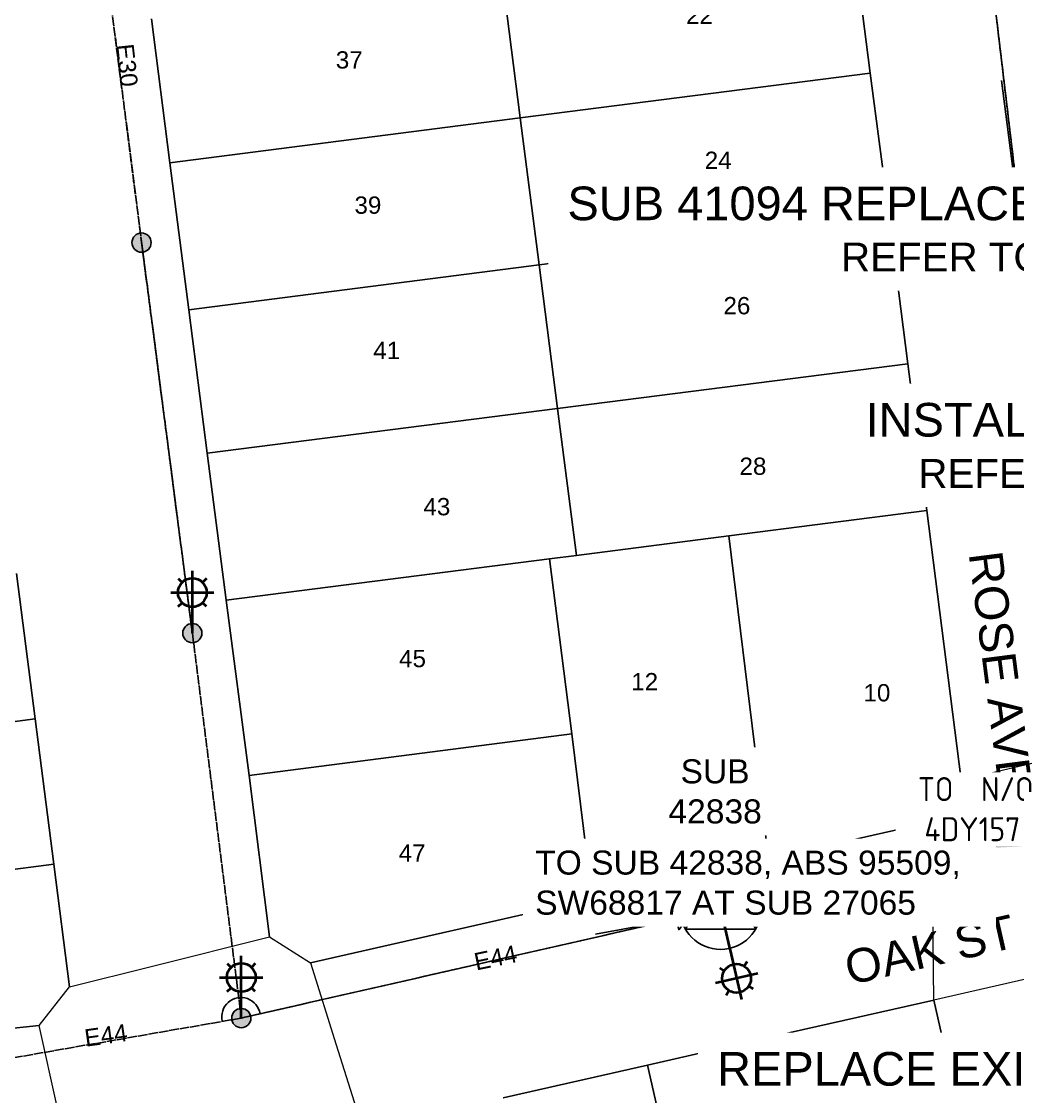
# Model space of a CAD drawing. Header units: metres. Extents: x 298156 to 298818, y 6171580 to 6172425.
# Drawn here: x 298346.6 to 298450.2, y 6171882.1 to 6171993.9 of the extents above; entities that cross this region are included whole.
import ezdxf
from ezdxf import colors
from ezdxf.entities.mleader import LeaderData, LeaderLine
from ezdxf.enums import TextEntityAlignment as Align
from ezdxf.math import Vec2, Vec3

# ---------------------------------------------------------------- set-up
doc = ezdxf.new("R2010")
doc.units = ezdxf.units.M
doc.linetypes.add('Cable Exist OH', pattern=[1, 1, 0])
doc.linetypes.add('Cable Exist UG', pattern=[8.2, 4, -1.2, 1.8, -1.2])
doc.layers.get('0').update_dxf_attribs({"color": 6})
doc.layers.add('Cadastre Land Parcels_SP_EXT', color=9, linetype='Continuous', lineweight=5)
doc.layers.add('Cadastre Roads_SP_EXT', color=9, linetype='Continuous', lineweight=5)
for name, color, linetype in [('Equip_LV_EXT', 7, 'Continuous'), ('Equip_SP_SL_EXT', 7, 'Continuous'), ('Mains_HV_EXT', 7, 'Continuous'), ('Mains_LV_EXT', 7, 'Continuous'), ('Mains_LV_SL_EXT', 7, 'Continuous'), ('Mains_SL_EXT', 7, 'Continuous'), ('Notes_HV_MISC', 7, 'Continuous'), ('Notes_LV_MISC', 7, 'Continuous'), ('NOTES_SL_EXT', 7, 'Continuous'), ('Notes_SP_MISC', 7, 'Continuous'), ('OH_Details_SP_MISC', 7, 'Continuous'), ('Sub_SP_TR_HV_LV_EXT', 7, 'Continuous'), ('SupportsOH_SP_TR_HV_LV_SL_EXT', 7, 'Continuous')]:
    doc.layers.add(name, color=color, linetype=linetype)
doc.layers.get('0').off()
doc.styles.add('iecARIAL', font='arial.ttf', dxfattribs={"height": 2})
doc.styles.add('iecISOCP', font='isocp.shx')
doc.styles.add('POLE_LABEL', font='arial.ttf')
doc.styles.get("Standard").update_dxf_attribs({"font": 'arial.ttf'})
doc.dimstyles.get("Standard").update_dxf_attribs({"dimtxt": 0.18, "dimasz": 0.18, "dimexe": 0.18, "dimexo": 0.0625, "dimgap": 0.09, "dimtad": 0, "dimtih": 1, "dimtoh": 1, "dimdec": 4, "dimzin": 0, "dimdsep": 46, "dimtxsty": 'Standard', "dimcen": 0.09, "dimadec": 0, "dimazin": 0, "dimtfac": 1, "dimtdec": 4, "dimtofl": 0, "dimtmove": 0, "dimatfit": 3, "dimfxl": 1, "dimtolj": 1, "dimtzin": 0, "dimarcsym": 0})

# ---------------------------------------------------------------- blocks, each defined once
blk = doc.blocks.new('SUB_POLE_EXT')
blk.add_wipeout([(0, 4.22), (0.42, 4.2), (0.83, 4.14), (1.21, 4.05), (1.62, 3.9), (1.99, 3.72), (2.35, 3.51), (2.68, 3.26), (2.99, 2.99), (3.28, 2.66), (3.52, 2.34), (3.76, 1.92), (3.9, 1.62), (4.04, 1.23), (4.18, 0.63), (4.22, 0), (4.18, -0.61), (4.06, -1.15), (3.9, -1.62), (3.58, -2.24), (3.22, -2.73), (2.97, -3.01), (2.68, -3.26), (2.36, -3.5), (2, -3.72), (1.64, -3.89), (1.25, -4.03), (0.82, -4.14), (0.42, -4.2), (0, -4.22), (-0.41, -4.2), (-0.8, -4.15), (-1.21, -4.05), (-1.62, -3.9), (-1.99, -3.73), (-2.35, -3.51), (-2.68, -3.26), (-2.96, -3.02), (-3.23, -2.72), (-3.51, -2.35), (-3.71, -2.01), (-3.91, -1.6), (-4.05, -1.21), (-4.16, -0.76), (-4.22, -0.14), (-4.21, 0.39), (-4.14, 0.83), (-4.03, 1.27), (-3.9, 1.63), (-3.71, 2.02), (-3.5, 2.37), (-3.28, 2.67), (-2.99, 2.99), (-2.68, 3.27), (-2.33, 3.52), (-1.98, 3.73), (-1.63, 3.9), (-1.2, 4.05), (-0.78, 4.15), (-0.4, 4.21)])
blk.add_line((2.16, 0.48), (2.16, 0.48, 0))
blk.add_lwpolyline([(-4.22, 0, 1), (4.22, 0, 1)], format="xyb", close=True)
blk.add_lwpolyline([(2.14, 0.52), (0, 4.22), (-3.66, -2.11), (3.66, -2.11)], close=True)
for tag, height, flags, p in [('ASSET_NUM', 3.5, 8, (2, 2)), ('STREET_CODE', 0.2, 9, (1.5, 0)), ('CONSTRUCTED_VOLTAGE', 0.2, 9, (1.5, -0.2)), ('OPERATING_VOLTAGE', 0.2, 9, (1.5, -0.6)), ('OPERATED_BY', 0.2, 9, (1.5, -0.8)), ('ORIENTATION', 0.2, 9, (1.5, -1.2)), ('NO_PHASES', 0.2, 9, (1.5, -0.4)), ('MAINTAINED_BY', 0.2, 9, (1.5, -1)), ('OWNED_BY', 0.2, 9, (1.5, -1.4)), ('SECONDARY_VOLTAGE', 0.2, 9, (1.5, -1.6)), ('STATE', 0.2, 9, (1.5, -1.8)), ('SUBSTATION_TYPE', 0.2, 9, (1.5, -2)), ('USAGE', 0.2, 9, (1.5, -2.2)), ('STREETNAME', 0.2, 9, (1.5, -2.8)), ('SUBURB', 0.2, 9, (1.5, -3)), ('Z', 0.2, 1, (1.5, -3.4)), ('LEGEND', 0.2, 9, (1.5, -2.4)), ('LOCATION', 0.2, 9, (1.5, -2.6)), ('NOTES', 0.2, 9, (1.5, -3.2))]:
    blk.add_attdef(tag, text='', height=height, dxfattribs=dict(flags=flags)).set_placement(p, align=Align.MIDDLE_LEFT)
blk = doc.blocks.new('LV_OH_LINKS_DISTFUSE_EXT')
for p, q in [((0, 0), (0.96, 0)), ((3.84, 0), (4.8, 0))]:
    blk.add_line(p, q)
blk.add_lwpolyline([(3.84, -1.2), (3.84, 1.2), (0.96, -1.2), (0.96, 1.2)], close=True)
at = {"flags": 9}
for tag, p in [('ACTUAL_STATUS', (0, 0)), ('CONSTRUCTED_VOLTAGE', (0, -0.2)), ('OPERATING_VOLTAGE', (0, -0.6)), ('ORIENTATION', (0, -0.8)), ('OWNED_BY', (0, -1)), ('STATE', (0, -1.2)), ('NO_PHASES', (0, -0.4)), ('SWITCH_TYPE', (0, -1.4)), ('USAGE', (0, -1.6)), ('NOTES', (0, -1.8))]:
    blk.add_attdef(tag, text='', height=0.2, dxfattribs=at).set_placement(p, align=Align.MIDDLE_LEFT)
at = {"flags": 1}
blk.add_attdef('Z', (0, 0), '', height=0.2, dxfattribs=at)
blk = doc.blocks.new('SL_LANTERN_EXT')
at = {"lineweight": 40}
for p, q in [((-1.46, 5.68), (-1.06, 5.28)), ((0, 1.97), (0, 6.47)), ((1.46, 5.68), (1.06, 5.28)), ((-2.25, 4.22), (2.25, 4.22)), ((-1.46, 2.76), (-1.06, 3.16)), ((0, 0), (0, 2.72)), ((1.46, 2.76), (1.06, 3.16))]:
    blk.add_line(p, q, dxfattribs=at)
blk.add_circle((0, 4.22), 1.5, dxfattribs=at)
at = {"style": 'iecARIAL', "flags": 8}
blk.add_attdef('ASSET_NUM', (1.5, 1.5), '', height=2.5, dxfattribs=at)
for tag, p, height, flags in [('CONSTRUCTED_VOLTAGE', (0.98, -0.65), 0.2, 9), ('CONTROL_TYPE', (0.98, -0.85), 0.2, 9), ('LANTERN_PURPOSE', (0.98, -1.05), 0.2, 9), ('LANTERN_TYPE', (0.98, -1.25), 0.2, 9), ('LNUMBER', (2.18, -3.25), 2.5, 8), ('OPERATING_VOLTAGE', (0.98, -1.65), 0.2, 9), ('ORIENTATION', (0.98, -1.85), 0.2, 9), ('OWNED_BY', (0.98, -2.05), 0.2, 9), ('STATE', (0.98, -2.25), 0.2, 9), ('NO_PHASES', (0.98, -1.45), 0.2, 9), ('USAGE', (0.98, -2.45), 0.2, 9), ('CEXIST', (0.98, -2.65), 0.2, 9), ('CNEW', (0.98, -2.85), 0.2, 9), ('CNUMBER', (0.98, -3.05), 0.2, 9), ('CREMOVE', (0.98, -3.25), 0.2, 9), ('CREPLACE', (0.98, -3.45), 0.2, 9), ('LKINGHEIGHT', (0.98, -3.65), 0.2, 9), ('LBRACKET', (0.98, -3.85), 0.2, 9), ('LBRACKETVOCAB', (0.98, -4.05), 0.2, 9), ('LCATEGORY', (0.98, -4.25), 0.2, 9), ('LCHARGE1', (0.98, -4.45), 0.2, 9), ('LCHARGE1PERCENT', (0.98, -4.65), 0.2, 9), ('LCHARGE2', (0.98, -4.85), 0.2, 9), ('LCHARGE2PERCENT', (0.98, -5.05), 0.2, 9), ('LCHARGE3', (0.98, -5.25), 0.2, 9), ('LCHARGE3PERCENT', (0.98, -5.45), 0.2, 9), ('LEXIST', (0.98, -5.65), 0.2, 9), ('LLAMP', (0.98, -5.85), 0.2, 9), ('LLAMPVOCAB', (0.98, -6.05), 0.2, 9), ('LMAST', (0.98, -6.25), 0.2, 9), ('LMASTVOCAB', (0.98, -6.45), 0.2, 9), ('LNEW', (0.98, -6.65), 0.2, 9), ('LANTNUMBER', (0.98, -6.85), 0.2, 9), ('LOUTREACH', (0.98, -7.25), 0.2, 9), ('LOUTREACHVOCAB', (0.98, -7.45), 0.2, 9), ('LRATECODE', (0.98, -7.65), 0.2, 9), ('LREMOVE', (0.98, -7.85), 0.2, 9), ('LREPLACE', (0.98, -8.05), 0.2, 9), ('LTYPE', (0.98, -8.25), 0.2, 9), ('LTYPEVOCAB', (0.98, -8.45), 0.2, 9), ('LEGEND', (0.98, -8.65), 0.2, 9), ('LOCATION', (0.98, -8.85), 0.2, 9), ('NOTES', (0.98, -9.05), 0.2, 9), ('STREETNAME', (0.98, -9.25), 0.2, 9), ('SUBURB', (0.98, -9.45), 0.2, 1)]:
    blk.add_attdef(tag, p, '', height=height, dxfattribs=dict(flags=flags))
blk = doc.blocks.new('*U152')
at = {"lineweight": 40}
for p, q in [((0.18, 5.18), (0.33, 9.67)), ((-1.15, 8.93), (-0.77, 8.52)), ((1.76, 8.83), (1.35, 8.45)), ((-2, 7.5), (2.5, 7.35)), ((-1.25, 6.02), (-0.84, 6.4)), ((0, 0), (0.2, 5.93)), ((1.66, 5.92), (1.28, 6.33))]:
    blk.add_line(p, q, dxfattribs=at)
blk.add_circle((0.25, 7.42), 1.5, dxfattribs=at)
at = {"style": 'iecARIAL', "flags": 8}
blk.add_attdef('ASSET_NUM', (1.5, 1.5), '', height=2.5, dxfattribs=at)
for tag, p, height, flags in [('CONSTRUCTED_VOLTAGE', (0.98, -0.65), 0.2, 9), ('CONTROL_TYPE', (0.98, -0.85), 0.2, 9), ('LANTERN_PURPOSE', (0.98, -1.05), 0.2, 9), ('LANTERN_TYPE', (0.98, -1.25), 0.2, 9), ('LNUMBER', (2.18, -3.25), 2.5, 8), ('OPERATING_VOLTAGE', (0.98, -1.65), 0.2, 9), ('ORIENTATION', (0.98, -1.85), 0.2, 9), ('OWNED_BY', (0.98, -2.05), 0.2, 9), ('STATE', (0.98, -2.25), 0.2, 9), ('NO_PHASES', (0.98, -1.45), 0.2, 9), ('USAGE', (0.98, -2.45), 0.2, 9), ('CEXIST', (0.98, -2.65), 0.2, 9), ('CNEW', (0.98, -2.85), 0.2, 9), ('CNUMBER', (0.98, -3.05), 0.2, 9), ('CREMOVE', (0.98, -3.25), 0.2, 9), ('CREPLACE', (0.98, -3.45), 0.2, 9), ('LKINGHEIGHT', (0.98, -3.65), 0.2, 9), ('LBRACKET', (0.98, -3.85), 0.2, 9), ('LBRACKETVOCAB', (0.98, -4.05), 0.2, 9), ('LCATEGORY', (0.98, -4.25), 0.2, 9), ('LCHARGE1', (0.98, -4.45), 0.2, 9), ('LCHARGE1PERCENT', (0.98, -4.65), 0.2, 9), ('LCHARGE2', (0.98, -4.85), 0.2, 9), ('LCHARGE2PERCENT', (0.98, -5.05), 0.2, 9), ('LCHARGE3', (0.98, -5.25), 0.2, 9), ('LCHARGE3PERCENT', (0.98, -5.45), 0.2, 9), ('LEXIST', (0.98, -5.65), 0.2, 9), ('LLAMP', (0.98, -5.85), 0.2, 9), ('LLAMPVOCAB', (0.98, -6.05), 0.2, 9), ('LMAST', (0.98, -6.25), 0.2, 9), ('LMASTVOCAB', (0.98, -6.45), 0.2, 9), ('LNEW', (0.98, -6.65), 0.2, 9), ('LANTNUMBER', (0.98, -6.85), 0.2, 9), ('LOUTREACH', (0.98, -7.25), 0.2, 9), ('LOUTREACHVOCAB', (0.98, -7.45), 0.2, 9), ('LRATECODE', (0.98, -7.65), 0.2, 9), ('LREMOVE', (0.98, -7.85), 0.2, 9), ('LREPLACE', (0.98, -8.05), 0.2, 9), ('LTYPE', (0.98, -8.25), 0.2, 9), ('LTYPEVOCAB', (0.98, -8.45), 0.2, 9), ('LEGEND', (0.98, -8.65), 0.2, 9), ('LOCATION', (0.98, -8.85), 0.2, 9), ('NOTES', (0.98, -9.05), 0.2, 9), ('STREETNAME', (0.98, -9.25), 0.2, 9), ('SUBURB', (0.98, -9.45), 0.2, 1)]:
    blk.add_attdef(tag, p, '', height=height, dxfattribs=dict(flags=flags))
blk = doc.blocks.new('POLE_EXT')
blk.add_hatch(color=256).paths.add_polyline_path([(-1, 0, 1), (1, 0, 1)])
blk.add_lwpolyline([(-1, 0, 1), (1, 0, 1)], format="xyb", close=True)
for tag, height, flags, p in [('pNumber', 2.5, 8, (-17.84, 2.07)), ('OWNED_BY', 0.2, 9, (1.35, -0.4)), ('SPECIAL_USE', 0.2, 9, (1.35, -0.8)), ('STATE', 0.2, 9, (1.35, -1)), ('PARENT', 0.2, 9, (1.35, -0.6)), ('USAGE', 0.2, 9, (1.35, -1.2)), ('cLV', 0.2, 9, (1.35, -1.4)), ('hDepth', 0.2, 9, (1.35, -1.6)), ('hDia', 0.2, 9, (1.35, -1.8)), ('cHV', 0.2, 9, (1.35, -2)), ('LBRACKET', 0.2, 9, (1.35, -2.2)), ('cLinedev', 0.2, 9, (1.35, -3.4)), ('LExisting', 0.2, 9, (1.35, -2.4)), ('LANTNUMBER', 0.2, 9, (1.35, -2.6)), ('LOther', 0.2, 9, (1.35, -2.8)), ('LRemove', 0.2, 9, (1.35, -3)), ('LEGEND', 0.2, 9, (1.35, -3.2)), ('pExisting', 0.2, 9, (1.35, -3.8)), ('pFooting', 0.2, 9, (1.35, -4.4)), ('LOCATION', 0.2, 9, (1.35, -3.6)), ('PFNUMBER', 0.2, 9, (1.35, -4)), ('NEWPFNUMBER', 0.2, 9, (1.35, -4.2)), ('pNew', 0.2, 9, (1.35, -4.6)), ('pRelocate', 0.2, 9, (1.35, -5)), ('pRemove', 0.2, 9, (1.35, -5.2)), ('pReplace', 0.2, 9, (1.35, -5.4)), ('pStay', 0.2, 9, (1.35, -5.6)), ('pType', 0.2, 9, (1.35, -5.8)), ('cspan', 0.2, 9, (1.35, -6)), ('STREETNAME', 0.2, 9, (1.35, -6.2)), ('SUBURB', 0.2, 9, (1.35, -6.4)), ('NOTES', 0.2, 9, (1.35, -6.6)), ('OPERATED_BY', 0.2, 9, (1.36, -7.01)), ('MAINTAINED_BY', 0.2, 9, (1.36, -6.81))]:
    blk.add_attdef(tag, text='', height=height, dxfattribs=dict(flags=flags)).set_placement(p, align=Align.MIDDLE_LEFT)
at = {"style": 'POLE_LABEL'}
for tag, height, flags, p in [('ASSET_NUM', 2.5, 8, (2, 2)), ('STRUCTURE_PLANT_NUMBER', 0.2, 9, (1.35, 0.03)), ('STREET_CODE', 0.2, 9, (1.35, -0.2))]:
    blk.add_attdef(tag, text='', height=height, dxfattribs=dict(at, flags=flags)).set_placement(p, align=Align.MIDDLE_LEFT)
at = {"flags": 1}
blk.add_attdef('Z', (1.35, -7.33), '', height=0.2, dxfattribs=at)

msp = doc.modelspace()

# ---------------------------------------------------------------- linework, layer by layer
at = {"layer": 'Cadastre Land Parcels_SP_EXT', "linetype": 'Continuous'}
for p, q in [((298434.84, 6171988.53), (298432.92, 6172003.41)), ((298396.54, 6171998.79), (298398.45, 6171983.87)), ((298398.45, 6171983.87), (298396.54, 6171998.79)), ((298360.11, 6171994.17), (298362, 6171979.21)), ((298398.45, 6171983.87), (298434.84, 6171988.53)), ((298434.84, 6171988.53), (298398.45, 6171983.87)), ((298434.84, 6171988.53), (298434.84, 6171988.53)), ((298436.83, 6171973.26), (298434.84, 6171988.53)), ((298398.45, 6171983.87), (298362, 6171979.21)), ((298362, 6171979.21), (298398.45, 6171983.87)), ((298398.45, 6171983.87), (298400.41, 6171968.59)), ((298400.41, 6171968.59), (298398.45, 6171983.87)), ((298398.45, 6171983.87), (298398.45, 6171983.87)), ((298362, 6171979.21), (298363.99, 6171963.91)), ((298400.41, 6171968.59), (298436.83, 6171973.26)), ((298436.83, 6171973.26), (298400.41, 6171968.59)), ((298436.83, 6171973.26), (298436.83, 6171973.26)), ((298438.74, 6171958.29), (298436.83, 6171973.26)), ((298363.99, 6171963.91), (298400.41, 6171968.59)), ((298400.41, 6171968.59), (298363.99, 6171963.91)), ((298400.41, 6171968.59), (298402.33, 6171953.64)), ((298400.41, 6171968.59), (298400.41, 6171968.59)), ((298402.33, 6171953.64), (298400.41, 6171968.59)), ((298363.99, 6171963.91), (298365.9, 6171948.98)), ((298402.33, 6171953.64), (298438.74, 6171958.29)), ((298438.74, 6171958.29), (298402.33, 6171953.64)), ((298438.74, 6171958.29), (298438.74, 6171958.29)), ((298440.73, 6171943.02), (298438.74, 6171958.29)), ((298402.33, 6171953.64), (298365.9, 6171948.98)), ((298365.9, 6171948.98), (298402.33, 6171953.64)), ((298402.33, 6171953.64), (298404.29, 6171938.35)), ((298404.29, 6171938.35), (298402.33, 6171953.64)), ((298402.33, 6171953.64), (298402.33, 6171953.64)), ((298365.9, 6171948.98), (298367.88, 6171933.71)), ((298440.73, 6171943.02), (298420.14, 6171940.39)), ((298420.14, 6171940.39), (298440.73, 6171943.02)), ((298444.29, 6171915), (298440.73, 6171943.02)), ((298440.73, 6171943.02), (298440.73, 6171943.02)), ((298420.14, 6171940.39), (298404.29, 6171938.35)), ((298404.29, 6171938.35), (298420.14, 6171940.39)), ((298424.26, 6171906.8), (298420.14, 6171940.39)), ((298420.14, 6171940.39), (298424.26, 6171906.8)), ((298367.88, 6171933.71), (298401.48, 6171937.99)), ((298401.48, 6171937.99), (298367.88, 6171933.71)), ((298404.29, 6171938.35), (298401.48, 6171937.99)), ((298401.48, 6171937.99), (298404.29, 6171938.35)), ((298401.48, 6171937.99), (298403.8, 6171919.78)), ((298403.8, 6171919.78), (298401.48, 6171937.99)), ((298404.29, 6171938.35), (298404.29, 6171938.35)), ((298348.02, 6171921.34), (298346.07, 6171936.46)), ((298367.88, 6171933.71), (298370.25, 6171915.45)), ((298348.02, 6171921.34), (298311.74, 6171916.65)), ((298311.74, 6171916.65), (298348.02, 6171921.34)), ((298349.96, 6171906.23), (298348.02, 6171921.34)), ((298403.8, 6171919.78), (298370.25, 6171915.45)), ((298370.25, 6171915.45), (298403.8, 6171919.78)), ((298403.8, 6171919.78), (298405.94, 6171902.64)), ((298405.94, 6171902.64), (298403.8, 6171919.78)), ((298403.8, 6171919.78), (298403.8, 6171919.78)), ((298370.25, 6171915.45), (298372.39, 6171898.67)), ((298441.28, 6171910.64), (298444.29, 6171915)), ((298424.26, 6171906.8), (298441.28, 6171910.64)), ((298424.26, 6171906.8), (298424.26, 6171906.8)), ((298349.96, 6171906.23), (298313.68, 6171901.53)), ((298313.68, 6171901.53), (298349.96, 6171906.23)), ((298351.59, 6171893.48), (298349.96, 6171906.23)), ((298349.96, 6171906.23), (298349.96, 6171906.23)), ((298376.65, 6171895.96), (298405.94, 6171902.64)), ((298405.94, 6171902.64), (298405.94, 6171902.64)), ((298405.94, 6171902.64), (298405.94, 6171902.64)), ((298372.39, 6171898.67), (298376.65, 6171895.96)), ((298456.29, 6171895.49), (298441.44, 6171892.1)), ((298348.42, 6171889.46), (298351.59, 6171893.48)), ((298351.59, 6171893.48), (298351.59, 6171893.48)), ((298441.44, 6171892.1), (298426.53, 6171888.71)), ((298441.44, 6171892.1), (298449.58, 6171856.56)), ((298449.58, 6171856.56), (298441.44, 6171892.1)), ((298315.67, 6171886.01), (298348.42, 6171889.46)), ((298426.53, 6171888.71), (298411.69, 6171885.32)), ((298434.6, 6171853.16), (298426.53, 6171888.71)), ((298426.53, 6171888.71), (298434.6, 6171853.16)), ((298411.69, 6171885.32), (298396.66, 6171881.92)), ((298411.69, 6171885.32), (298419.69, 6171849.78)), ((298419.69, 6171849.78), (298411.69, 6171885.32))]:
    msp.add_line(p, q, dxfattribs=at)
at = {"layer": 'Cadastre Roads_SP_EXT', "linetype": 'Continuous'}
for p, q in [((298432.92, 6172003.41), (298434.84, 6171988.53)), ((298362, 6171979.21), (298360.11, 6171994.17)), ((298434.84, 6171988.53), (298436.83, 6171973.26)), ((298363.99, 6171963.91), (298362, 6171979.21)), ((298436.83, 6171973.26), (298438.74, 6171958.29)), ((298365.9, 6171948.98), (298363.99, 6171963.91)), ((298438.74, 6171958.29), (298440.73, 6171943.02)), ((298367.88, 6171933.71), (298365.9, 6171948.98)), ((298440.73, 6171943.02), (298444.29, 6171915)), ((298346.07, 6171936.46), (298348.02, 6171921.34)), ((298370.25, 6171915.45), (298367.88, 6171933.71)), ((298348.02, 6171921.34), (298349.96, 6171906.23)), ((298444.29, 6171915), (298451.66, 6171916.75)), ((298372.39, 6171898.67), (298370.25, 6171915.45)), ((298441.28, 6171910.64), (298424.26, 6171906.8)), ((298441.36, 6171901.37), (298441.28, 6171910.64)), ((298349.96, 6171906.23), (298351.59, 6171893.48)), ((298405.94, 6171902.64), (298376.65, 6171895.96)), ((298441.44, 6171892.1), (298441.36, 6171901.37)), ((298360.2, 6171895.63), (298372.39, 6171898.67)), ((298351.59, 6171893.48), (298360.2, 6171895.63)), ((298376.65, 6171895.96), (298379.32, 6171887.44)), ((298426.53, 6171888.71), (298441.44, 6171892.1)), ((298441.44, 6171892.1), (298441.44, 6171892.1)), ((298348.42, 6171889.46), (298315.67, 6171886.01)), ((298350.32, 6171880.86), (298348.42, 6171889.46)), ((298411.69, 6171885.32), (298426.53, 6171888.71)), ((298379.32, 6171887.44), (298382.09, 6171878.62)), ((298396.66, 6171881.92), (298411.69, 6171885.32))]:
    msp.add_line(p, q, dxfattribs=at)
at = {"layer": 'Mains_HV_EXT', "linetype": 'Cable Exist OH'}
for p, q in [((298353.96, 6172010.78), (298359.07, 6171970.9)), ((298359.07, 6171970.9), (298364.35, 6171930.27)), ((298364.35, 6171930.27), (298369.44, 6171890.22)), ((298369.44, 6171890.22), (298337.65, 6171884.68))]:
    msp.add_line(p, q, dxfattribs=at)
at = {"layer": 'Mains_LV_EXT', "linetype": 'Cable Exist OH'}
for p, q in [((298353.96, 6172010.78), (298359.07, 6171971)), ((298446.39, 6172007.59), (298451.82, 6171961.9)), ((298359.07, 6171971), (298364.35, 6171930.27)), ((298364.35, 6171930.27), (298369.44, 6171890.22)), ((298369.44, 6171890.22), (298337.65, 6171884.68))]:
    msp.add_line(p, q, dxfattribs=at)
at = {"layer": 'Mains_LV_EXT', "linetype": 'Continuous'}
msp.add_arc((298369.41, 6171890.36), 2, 8.8238, 193.0364, dxfattribs=at)
at = {"layer": 'Mains_SL_EXT', "linetype": 'Cable Exist OH'}
for p, q in [((298353.96, 6172010.78), (298359.07, 6171970.9)), ((298451.82, 6171961.9), (298446.39, 6172007.59)), ((298359.07, 6171970.9), (298364.35, 6171930.27)), ((298364.35, 6171930.27), (298369.44, 6171890.22)), ((298369.44, 6171890.22), (298337.65, 6171884.68))]:
    msp.add_line(p, q, dxfattribs=at)
at = {"layer": 'OH_Details_SP_MISC', "color": 7, "linetype": 'Continuous', "flags": 128}
msp.add_lwpolyline([(298459.12, 6171910.78), (298451.82, 6171961.9), (298448.51, 6171987.77)], dxfattribs=at)

# ---------------------------------------------------------------- block references
at = {"layer": 'Equip_SP_SL_EXT'}
for p in [(298364.35, 6171930.27), (298369.44, 6171890.22)]:
    msp.add_blockref('SL_LANTERN_EXT', p, dxfattribs=at)
at = {"layer": 'Sub_SP_TR_HV_LV_EXT'}
msp.add_blockref('SUB_POLE_EXT', (298419.28, 6171901.59), dxfattribs=at)
at = {"layer": 'SupportsOH_SP_TR_HV_LV_SL_EXT'}
for p in [(298359.07, 6171970.9), (298364.35, 6171930.27), (298369.44, 6171890.22)]:
    msp.add_blockref('POLE_EXT', p, dxfattribs=at)

# ---------------------------------------------------------------- texts
at = {"layer": 'Cadastre Land Parcels_SP_EXT'}
for s, p in [('22', (298415.69, 6171993.65)), ('37', (298379.27, 6171989.01)), ('24', (298417.63, 6171978.56)), ('39', (298381.21, 6171973.9)), ('26', (298419.58, 6171963.44)), ('41', (298383.16, 6171958.78)), ('28', (298421.25, 6171946.74)), ('43', (298388.38, 6171942.53)), ('45', (298385.85, 6171926.73)), ('12', (298409.99, 6171924.32)), ('10', (298434.14, 6171923.17)), ('47', (298385.81, 6171906.5))]:
    msp.add_text(s, height=1.8, dxfattribs=at).set_placement(p)
at = {"layer": 'Mains_LV_EXT'}
for s, rotation, p in [('E30', 276.1466, (298356.44, 6171991.48)), ('E44', 11.7196, (298393.87, 6171895.17)), ('E44', 7.8774, (298353.27, 6171887.24))]:
    msp.add_text(s, height=1.8, rotation=rotation, dxfattribs=at).set_placement(p)
at = {"layer": 'Notes_LV_MISC'}
msp.add_text('OAK ST', height=3.5, rotation=12.7998, dxfattribs=at).set_placement((298432.68, 6171893.65))
at = {"layer": 'NOTES_SL_EXT'}
msp.add_text('OAK ST', height=3.5, rotation=12.7998, dxfattribs=at).set_placement((298432.68, 6171893.65))
at = {"layer": 'Notes_SP_MISC'}
for s, rotation, p in [('ROSE AVE', 277.318, (298445.07, 6171938.55)), ('OAK ST', 12.7998, (298432.68, 6171893.65))]:
    msp.add_text(s, height=3.5, rotation=rotation, dxfattribs=at).set_placement(p)

# ---------------------------------------------------------------- leaders
at = {"layer": 'Notes_HV_MISC'}
msp.add_leader([(298446.54, 6171907.85), (298470.06, 6171913.23)], dimstyle='Standard', override={"dimasz": 4, "dimfxl": 1.25}, dxfattribs=at)

# ---------------------------------------------------------------- next in the draw order: linework, layer by layer
at = {"layer": 'Cadastre Land Parcels_SP_EXT', "linetype": 'Continuous'}
msp.add_line((298405.94, 6171902.64), (298424.26, 6171906.8), dxfattribs=at)
at = {"layer": 'Cadastre Roads_SP_EXT', "linetype": 'Continuous'}
msp.add_line((298424.26, 6171906.8), (298405.94, 6171902.64), dxfattribs=at)
at = {"layer": 'Mains_HV_EXT', "linetype": 'Cable Exist OH'}
for p, q in [((298419.28, 6171901.59), (298459.12, 6171910.78)), ((298369.44, 6171890.22), (298419.28, 6171901.59))]:
    msp.add_line(p, q, dxfattribs=at)
at = {"layer": 'Mains_LV_EXT', "linetype": 'Cable Exist OH'}
for q in [(298459.12, 6171910.78), (298369.44, 6171890.22)]:
    msp.add_line((298419.28, 6171901.59), q, dxfattribs=at)
at = {"layer": 'Mains_LV_SL_EXT', "linetype": 'Cable Exist OH'}
msp.add_line((298369.44, 6171890.22), (298419.28, 6171901.59), dxfattribs=at)
at = {"layer": 'OH_Details_SP_MISC', "color": 7, "linetype": 'Continuous', "flags": 128}
msp.add_lwpolyline([(298415.19, 6171900.57), (298406.28, 6171898.95)], dxfattribs=at)

# ---------------------------------------------------------------- next in the draw order: block references
at = {"layer": 'Equip_LV_EXT'}
for p, rotation in [((298420.08, 6171901.77), 13.02597420313778), ((298418.43, 6171901.39), 192.0782480770859)]:
    msp.add_blockref('LV_OH_LINKS_DISTFUSE_EXT', p, dxfattribs=dict(at, rotation=rotation))
at = {"layer": 'Equip_SP_SL_EXT', "rotation": 194.8753543746236}
msp.add_blockref('*U152', (298419.28, 6171901.59), dxfattribs=at)
at = {"layer": 'SupportsOH_SP_TR_HV_LV_SL_EXT'}
msp.add_blockref('POLE_EXT', (298419.28, 6171901.59), dxfattribs=at)

# ---------------------------------------------------------------- next in the draw order: texts
at = {"layer": 'Notes_SP_MISC', "color": 7, "linetype": 'Cable Exist UG', "insert": (298418.71, 6171913.79), "char_height": 2.5, "attachment_point": 5, "bg_fill": 3, "box_fill_scale": 1.5, "bg_fill_color": 256, "bg_fill_transparency": 0}
msp.add_mtext_dynamic_manual_height_columns('SUB 42838', width=8.4116, gutter_width=4, heights=[0], dxfattribs=at)

# ---------------------------------------------------------------- next in the draw order: linework, layer by layer
at = {"layer": 'OH_Details_SP_MISC', "color": 7, "linetype": 'Continuous', "flags": 128}
msp.add_lwpolyline([(298497.55, 6171919.57), (298459.12, 6171910.78), (298423.42, 6171902.54)], dxfattribs=at)

# ---------------------------------------------------------------- next in the draw order: texts
at = {"layer": 'Notes_HV_MISC', "color": 7, "linetype": 'Continuous', "insert": (298400, 6171907.65), "char_height": 2.5, "attachment_point": 1, "bg_fill": 3, "box_fill_scale": 1.5, "bg_fill_color": 256, "bg_fill_transparency": 0}
msp.add_mtext_dynamic_manual_height_columns('TO SUB 42838, ABS 95509, SW68817 AT SUB 27065 ', width=46.6865, gutter_width=4, heights=[11.79], dxfattribs=at)

# ---------------------------------------------------------------- next in the draw order: leaders
at = {"layer": 'Notes_SP_MISC', "color": 7, "linetype": 'Continuous'}
ml = msp.add_multileader_mtext('Standard', dxfattribs=at)
ml.set_content('{\\H0.875x;SUB 41094 REPLACED UNDER DSST0036}\\P{\\H0.75x;REFER TO NOTE 17}', color=7)
ml.set_leader_properties()
ml.build(insert=Vec2(0, 0))
ml.multileader.update_dxf_attribs({"has_text_frame": 1, "dogleg_length": 4})
ctx = ml.context
ctx.base_point, ctx.plane_origin = Vec3(298401.57, 6171974.71), Vec3(298472.43, 6171927.88)
ctx.text_align_type = 1
notes = []
notes.append((ctx, [(1, (1, 1, 0), (298505.87, 6171974.71), (-1, 0), 4, [(0, [(298522.01, 6171964.38)], 0, [])])]))
ctx.mtext.insert, ctx.mtext.alignment, ctx.mtext.flow_direction = Vec3(298451.72, 6171976.73), 2, 5
ctx.mtext.has_bg_fill, ctx.mtext.bg_color, ctx.mtext.bg_scale_factor, ctx.mtext.bg_transparency, ctx.mtext.use_window_bg_color = 1, -1027028792, 1.5, 0, 1
for ctx, leaders in notes:
    for number, flags, end, landing, length, lines in leaders:
        leader = LeaderData()
        leader.index, (leader.has_last_leader_line, leader.has_dogleg_vector, leader.attachment_direction) = number, flags
        leader.last_leader_point, leader.dogleg_vector, leader.dogleg_length = Vec3(end), Vec3(landing), length
        for number, points, colour, breaks in lines:
            line = LeaderLine()
            line.index, line.vertices, line.color, line.breaks = number, Vec3.list(points), colors.encode_raw_color(colour), breaks
            leader.lines.append(line)
        ctx.leaders.append(leader)

# ---------------------------------------------------------------- next in the draw order: leaders
ml = msp.add_multileader_mtext('Standard', dxfattribs=at)
ml.set_content('{\\H0.875x;INSTALL NEW PILLAR}\\P{\\H0.75x;REFER TO NOTE 18}', color=7)
ml.set_leader_properties()
ml.build(insert=Vec2(0, 0))
ml.multileader.update_dxf_attribs({"has_text_frame": 1, "dogleg_length": 4})
ctx = ml.context
ctx.base_point, ctx.plane_origin = Vec3(298432.61, 6171952.2), Vec3(298563.08, 6171873.42)
ctx.text_align_type = 1
notes = []
notes.append((ctx, [(1, (1, 1, 0), (298490.9, 6171952.2), (-1, 0), 4, [(0, [(298519.33, 6171943.71)], 0, [])])]))
ctx.mtext.insert, ctx.mtext.alignment, ctx.mtext.flow_direction = Vec3(298459.76, 6171954.22), 2, 5
ctx.mtext.has_bg_fill, ctx.mtext.bg_color, ctx.mtext.bg_scale_factor, ctx.mtext.bg_transparency, ctx.mtext.use_window_bg_color = 1, -1027028792, 1.5, 0, 1
ml = msp.add_multileader_mtext('Standard', dxfattribs=at)
ml.set_content('{\\H0.875x;REPLACE EXISTING STAY}', color=7)
ml.set_leader_properties()
ml.build(insert=Vec2(0, 0))
ml.multileader.update_dxf_attribs({"has_text_frame": 1, "dogleg_length": 4})
ctx = ml.context
ctx.base_point, ctx.plane_origin = Vec3(298417.12, 6171884.66), Vec3(298558.01, 6171805.88)
ctx.text_align_type = 1
notes.append((ctx, [(1, (1, 1, 0), (298485.84, 6171884.66), (-1, 0), 4, [(0, [(298496.66, 6171906.97)], 0, [])])]))
ctx.mtext.insert, ctx.mtext.alignment, ctx.mtext.flow_direction = Vec3(298449.48, 6171886.69), 2, 5
ctx.mtext.has_bg_fill, ctx.mtext.bg_color, ctx.mtext.bg_scale_factor, ctx.mtext.bg_transparency, ctx.mtext.use_window_bg_color = 1, -1027028792, 1.5, 0, 1
for ctx, leaders in notes:
    for number, flags, end, landing, length, lines in leaders:
        leader = LeaderData()
        leader.index, (leader.has_last_leader_line, leader.has_dogleg_vector, leader.attachment_direction) = number, flags
        leader.last_leader_point, leader.dogleg_vector, leader.dogleg_length = Vec3(end), Vec3(landing), length
        for number, points, colour, breaks in lines:
            line = LeaderLine()
            line.index, line.vertices, line.color, line.breaks = number, Vec3.list(points), colors.encode_raw_color(colour), breaks
            leader.lines.append(line)
        ctx.leaders.append(leader)

# ---------------------------------------------------------------- next in the draw order: texts
at = {"layer": 'Notes_LV_MISC', "insert": (298457.46, 6171915.29), "char_height": 2.5, "width": 38.9755, "attachment_point": 2, "style": 'iecISOCP', "bg_fill": 3, "box_fill_scale": 1.2, "bg_fill_color": 256, "bg_fill_transparency": 0}
msp.add_mtext('TO  N/O POINT AT POLE 4DY157 AND SUB 42838', dxfattribs=at)

doc.saveas('drawing.dxf')
